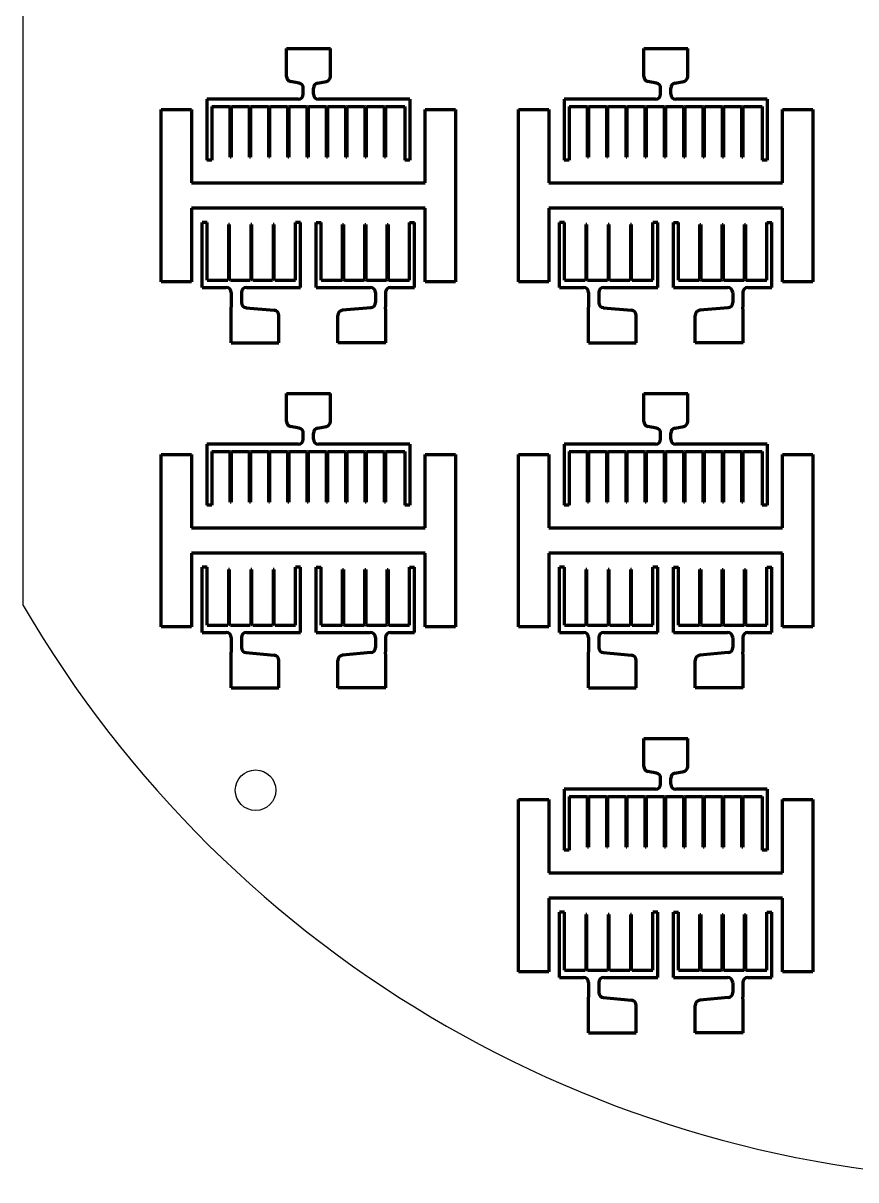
# Model space of a CAD drawing. Header units: millimetres. Extents: x 2372 to 2569, y 1689 to 1917.
# Drawn here: x 2372.4 to 2454.5, y 1689.3 to 1803.3 of the extents above; entities that cross this region are included whole.
import ezdxf

# ---------------------------------------------------------------- set-up
doc = ezdxf.new("R2010")
doc.units = ezdxf.units.MM
doc.layers.add('mask_hole', color=80, linetype='Continuous')
doc.layers.add('mask_outline', color=10, linetype='Continuous')
doc.layers.add('mask_stencil', color=30, linetype='Continuous', lineweight=70)

msp = doc.modelspace()

# ---------------------------------------------------------------- linework, layer by layer
at = {"layer": 'mask_hole'}
msp.add_circle((2395.34, 1727.68), 2, dxfattribs=at)
at = {"layer": 'mask_outline'}
msp.add_line((2372.44, 1745.88), (2372.44, 1860.68), dxfattribs=at)
msp.add_arc((2470.94, 1803.28), 114, 210.2314, 329.7768, dxfattribs=at)
at = {"layer": 'mask_stencil'}
for p, q in [((2398.37, 1798.03), (2398.37, 1800.78)), ((2398.37, 1800.78), (2402.71, 1800.78)), ((2402.71, 1798.03), (2402.71, 1800.78)), ((2433.57, 1798.03), (2433.57, 1800.78)), ((2433.57, 1800.78), (2437.91, 1800.78)), ((2437.91, 1798.03), (2437.91, 1800.78)), ((2399.64, 1797.36), (2398.77, 1797.54)), ((2400.04, 1796.28), (2400.04, 1796.87)), ((2401.04, 1796.28), (2401.04, 1796.87)), ((2401.44, 1797.36), (2402.31, 1797.54)), ((2434.84, 1797.36), (2433.97, 1797.54)), ((2435.24, 1796.28), (2435.24, 1796.87)), ((2436.24, 1796.28), (2436.24, 1796.87)), ((2436.64, 1797.36), (2437.51, 1797.54)), ((2399.54, 1795.78), (2390.54, 1795.78)), ((2390.54, 1795.78), (2390.54, 1789.78)), ((2410.54, 1795.78), (2401.54, 1795.78)), ((2410.54, 1795.78), (2410.54, 1789.78)), ((2434.74, 1795.78), (2425.74, 1795.78)), ((2425.74, 1795.78), (2425.74, 1789.78)), ((2445.74, 1795.78), (2436.74, 1795.78)), ((2445.74, 1795.78), (2445.74, 1789.78)), ((2386.04, 1777.78), (2386.04, 1794.78)), ((2386.04, 1794.78), (2389.04, 1794.78)), ((2389.04, 1794.78), (2389.04, 1787.53)), ((2391.03, 1795.08), (2391.03, 1789.78)), ((2391.03, 1795.08), (2392.75, 1795.08)), ((2392.83, 1795), (2392.75, 1795.08)), ((2392.83, 1790.08), (2392.83, 1795)), ((2393, 1795.08), (2392.92, 1795)), ((2392.92, 1795), (2392.92, 1790.08)), ((2393, 1795.08), (2394.65, 1795.08)), ((2394.73, 1795), (2394.65, 1795.08)), ((2394.73, 1790.08), (2394.73, 1795)), ((2394.9, 1795.08), (2394.82, 1795)), ((2394.82, 1795), (2394.82, 1790.08)), ((2394.9, 1795.08), (2396.55, 1795.08)), ((2396.63, 1795), (2396.55, 1795.08)), ((2396.63, 1790.08), (2396.63, 1795)), ((2396.8, 1795.08), (2396.72, 1795)), ((2396.72, 1795), (2396.72, 1790.08)), ((2396.8, 1795.08), (2398.45, 1795.08)), ((2398.53, 1795), (2398.45, 1795.08)), ((2398.53, 1790.08), (2398.53, 1795)), ((2398.7, 1795.08), (2398.62, 1795)), ((2398.62, 1795), (2398.62, 1790.08)), ((2398.7, 1795.08), (2400.35, 1795.08)), ((2400.43, 1795), (2400.35, 1795.08)), ((2400.43, 1790.08), (2400.43, 1795)), ((2400.6, 1795.08), (2400.52, 1795)), ((2400.52, 1795), (2400.52, 1790.08)), ((2400.6, 1795.08), (2402.25, 1795.08)), ((2402.33, 1795), (2402.25, 1795.08)), ((2402.33, 1790.08), (2402.33, 1795)), ((2402.5, 1795.08), (2402.42, 1795)), ((2402.42, 1795), (2402.42, 1790.08)), ((2402.5, 1795.08), (2404.15, 1795.08)), ((2404.23, 1795), (2404.15, 1795.08)), ((2404.23, 1790.08), (2404.23, 1795)), ((2404.4, 1795.08), (2404.32, 1795)), ((2404.32, 1795), (2404.32, 1790.08)), ((2404.4, 1795.08), (2406.05, 1795.08)), ((2406.13, 1795), (2406.05, 1795.08)), ((2406.13, 1790.08), (2406.13, 1795)), ((2406.3, 1795.08), (2406.22, 1795)), ((2406.22, 1795), (2406.22, 1790.08)), ((2406.3, 1795.08), (2407.95, 1795.08)), ((2408.03, 1795), (2407.95, 1795.08)), ((2408.03, 1790.08), (2408.03, 1795)), ((2408.2, 1795.08), (2408.12, 1795)), ((2408.12, 1795), (2408.12, 1790.08)), ((2408.2, 1795.08), (2410.03, 1795.08)), ((2410.03, 1795.08), (2410.03, 1789.78)), ((2412.04, 1787.53), (2412.04, 1794.78)), ((2412.04, 1794.78), (2415.04, 1794.78)), ((2415.04, 1794.78), (2415.04, 1777.78)), ((2421.24, 1777.78), (2421.24, 1794.78)), ((2421.24, 1794.78), (2424.24, 1794.78)), ((2424.24, 1794.78), (2424.24, 1787.53)), ((2426.23, 1795.08), (2426.23, 1789.78)), ((2426.23, 1795.08), (2427.95, 1795.08)), ((2428.03, 1795), (2427.95, 1795.08)), ((2428.03, 1790.08), (2428.03, 1795)), ((2428.2, 1795.08), (2428.12, 1795)), ((2428.12, 1795), (2428.12, 1790.08)), ((2428.2, 1795.08), (2429.85, 1795.08)), ((2429.93, 1795), (2429.85, 1795.08)), ((2429.93, 1790.08), (2429.93, 1795)), ((2430.1, 1795.08), (2430.02, 1795)), ((2430.02, 1795), (2430.02, 1790.08)), ((2430.1, 1795.08), (2431.75, 1795.08)), ((2431.83, 1795), (2431.75, 1795.08)), ((2431.83, 1790.08), (2431.83, 1795)), ((2432, 1795.08), (2431.92, 1795)), ((2431.92, 1795), (2431.92, 1790.08)), ((2432, 1795.08), (2433.65, 1795.08)), ((2433.73, 1795), (2433.65, 1795.08)), ((2433.73, 1790.08), (2433.73, 1795)), ((2433.9, 1795.08), (2433.82, 1795)), ((2433.82, 1795), (2433.82, 1790.08)), ((2433.9, 1795.08), (2435.55, 1795.08)), ((2435.63, 1795), (2435.55, 1795.08)), ((2435.63, 1790.08), (2435.63, 1795)), ((2435.8, 1795.08), (2435.72, 1795)), ((2435.72, 1795), (2435.72, 1790.08)), ((2435.8, 1795.08), (2437.45, 1795.08)), ((2437.53, 1795), (2437.45, 1795.08)), ((2437.53, 1790.08), (2437.53, 1795)), ((2437.7, 1795.08), (2437.62, 1795)), ((2437.62, 1795), (2437.62, 1790.08)), ((2437.7, 1795.08), (2439.35, 1795.08)), ((2439.43, 1795), (2439.35, 1795.08)), ((2439.43, 1790.08), (2439.43, 1795)), ((2439.6, 1795.08), (2439.52, 1795)), ((2439.52, 1795), (2439.52, 1790.08)), ((2439.6, 1795.08), (2441.25, 1795.08)), ((2441.33, 1795), (2441.25, 1795.08)), ((2441.33, 1790.08), (2441.33, 1795)), ((2441.5, 1795.08), (2441.42, 1795)), ((2441.42, 1795), (2441.42, 1790.08)), ((2441.5, 1795.08), (2443.15, 1795.08)), ((2443.23, 1795), (2443.15, 1795.08)), ((2443.23, 1790.08), (2443.23, 1795)), ((2443.4, 1795.08), (2443.32, 1795)), ((2443.32, 1795), (2443.32, 1790.08)), ((2443.4, 1795.08), (2445.23, 1795.08)), ((2445.23, 1795.08), (2445.23, 1789.78)), ((2447.24, 1787.53), (2447.24, 1794.78)), ((2447.24, 1794.78), (2450.24, 1794.78)), ((2450.24, 1794.78), (2450.24, 1777.78)), ((2392.92, 1790.08), (2392.83, 1790.08)), ((2394.82, 1790.08), (2394.73, 1790.08)), ((2396.72, 1790.08), (2396.63, 1790.08)), ((2398.62, 1790.08), (2398.53, 1790.08)), ((2400.52, 1790.08), (2400.43, 1790.08)), ((2402.42, 1790.08), (2402.33, 1790.08)), ((2404.32, 1790.08), (2404.23, 1790.08)), ((2406.22, 1790.08), (2406.13, 1790.08)), ((2408.12, 1790.08), (2408.03, 1790.08)), ((2428.12, 1790.08), (2428.03, 1790.08)), ((2430.02, 1790.08), (2429.93, 1790.08)), ((2431.92, 1790.08), (2431.83, 1790.08)), ((2433.82, 1790.08), (2433.73, 1790.08)), ((2435.72, 1790.08), (2435.63, 1790.08)), ((2437.62, 1790.08), (2437.53, 1790.08)), ((2439.52, 1790.08), (2439.43, 1790.08)), ((2441.42, 1790.08), (2441.33, 1790.08)), ((2443.32, 1790.08), (2443.23, 1790.08)), ((2391.03, 1789.78), (2390.54, 1789.78)), ((2410.54, 1789.78), (2410.03, 1789.78)), ((2426.23, 1789.78), (2425.74, 1789.78)), ((2445.74, 1789.78), (2445.23, 1789.78)), ((2389.04, 1787.53), (2412.04, 1787.53)), ((2424.24, 1787.53), (2447.24, 1787.53)), ((2412.04, 1785.03), (2389.04, 1785.03)), ((2389.04, 1785.03), (2389.04, 1777.78)), ((2412.04, 1777.78), (2412.04, 1785.03)), ((2447.24, 1785.03), (2424.24, 1785.03)), ((2424.24, 1785.03), (2424.24, 1777.78)), ((2447.24, 1777.78), (2447.24, 1785.03)), ((2390.08, 1777.24), (2390.08, 1783.65)), ((2390.57, 1783.65), (2390.08, 1783.65)), ((2390.57, 1777.95), (2390.57, 1783.65)), ((2392.77, 1783.45), (2392.67, 1783.45)), ((2392.67, 1783.45), (2392.67, 1778.03)), ((2392.77, 1778.03), (2392.77, 1783.45)), ((2394.97, 1783.45), (2394.87, 1783.45)), ((2394.87, 1783.45), (2394.87, 1778.03)), ((2394.97, 1778.03), (2394.97, 1783.45)), ((2397.17, 1783.45), (2397.07, 1783.45)), ((2397.07, 1783.45), (2397.07, 1778.03)), ((2397.17, 1778.03), (2397.17, 1783.45)), ((2399.27, 1777.95), (2399.27, 1783.65)), ((2399.77, 1783.65), (2399.27, 1783.65)), ((2399.77, 1777.24), (2399.77, 1783.65)), ((2401.31, 1777.24), (2401.31, 1783.65)), ((2401.31, 1783.65), (2401.81, 1783.65)), ((2401.81, 1777.95), (2401.81, 1783.65)), ((2403.91, 1778.03), (2403.91, 1783.45)), ((2403.91, 1783.45), (2404, 1783.45)), ((2404, 1783.45), (2404, 1778.03)), ((2406.11, 1778.03), (2406.11, 1783.45)), ((2406.11, 1783.45), (2406.2, 1783.45)), ((2406.2, 1783.45), (2406.2, 1778.03)), ((2408.31, 1778.03), (2408.31, 1783.45)), ((2408.31, 1783.45), (2408.4, 1783.45)), ((2408.4, 1783.45), (2408.4, 1778.03)), ((2410.51, 1777.95), (2410.51, 1783.65)), ((2410.51, 1783.65), (2411, 1783.65)), ((2411, 1777.24), (2411, 1783.65)), ((2425.28, 1777.24), (2425.28, 1783.65)), ((2425.77, 1783.65), (2425.28, 1783.65)), ((2425.77, 1777.95), (2425.77, 1783.65)), ((2427.97, 1783.45), (2427.87, 1783.45)), ((2427.87, 1783.45), (2427.87, 1778.03)), ((2427.97, 1778.03), (2427.97, 1783.45)), ((2430.17, 1783.45), (2430.07, 1783.45)), ((2430.07, 1783.45), (2430.07, 1778.03)), ((2430.17, 1778.03), (2430.17, 1783.45)), ((2432.37, 1783.45), (2432.27, 1783.45)), ((2432.27, 1783.45), (2432.27, 1778.03)), ((2432.37, 1778.03), (2432.37, 1783.45)), ((2434.47, 1777.95), (2434.47, 1783.65)), ((2434.97, 1783.65), (2434.47, 1783.65)), ((2434.97, 1777.24), (2434.97, 1783.65)), ((2436.51, 1777.24), (2436.51, 1783.65)), ((2436.51, 1783.65), (2437.01, 1783.65)), ((2437.01, 1777.95), (2437.01, 1783.65)), ((2439.11, 1778.03), (2439.11, 1783.45)), ((2439.11, 1783.45), (2439.2, 1783.45)), ((2439.2, 1783.45), (2439.2, 1778.03)), ((2441.31, 1778.03), (2441.31, 1783.45)), ((2441.31, 1783.45), (2441.4, 1783.45)), ((2441.4, 1783.45), (2441.4, 1778.03)), ((2443.51, 1778.03), (2443.51, 1783.45)), ((2443.51, 1783.45), (2443.6, 1783.45)), ((2443.6, 1783.45), (2443.6, 1778.03)), ((2445.71, 1777.95), (2445.71, 1783.65)), ((2445.71, 1783.65), (2446.2, 1783.65)), ((2446.2, 1777.24), (2446.2, 1783.65)), ((2389.04, 1777.78), (2386.04, 1777.78)), ((2390.57, 1777.95), (2392.6, 1777.95)), ((2392.67, 1778.03), (2392.6, 1777.95)), ((2392.85, 1777.95), (2392.77, 1778.03)), ((2392.85, 1777.95), (2394.8, 1777.95)), ((2394.87, 1778.03), (2394.8, 1777.95)), ((2395.05, 1777.95), (2394.97, 1778.03)), ((2395.05, 1777.95), (2397, 1777.95)), ((2397.07, 1778.03), (2397, 1777.95)), ((2397.25, 1777.95), (2397.17, 1778.03)), ((2397.25, 1777.95), (2399.27, 1777.95)), ((2401.81, 1777.95), (2403.83, 1777.95)), ((2403.83, 1777.95), (2403.91, 1778.03)), ((2404, 1778.03), (2404.08, 1777.95)), ((2404.08, 1777.95), (2406.03, 1777.95)), ((2406.03, 1777.95), (2406.11, 1778.03)), ((2406.2, 1778.03), (2406.28, 1777.95)), ((2406.28, 1777.95), (2408.23, 1777.95)), ((2408.23, 1777.95), (2408.31, 1778.03)), ((2408.4, 1778.03), (2408.48, 1777.95)), ((2408.48, 1777.95), (2410.51, 1777.95)), ((2415.04, 1777.78), (2412.04, 1777.78)), ((2424.24, 1777.78), (2421.24, 1777.78)), ((2425.77, 1777.95), (2427.8, 1777.95)), ((2427.87, 1778.03), (2427.8, 1777.95)), ((2428.05, 1777.95), (2427.97, 1778.03)), ((2428.05, 1777.95), (2430, 1777.95)), ((2430.07, 1778.03), (2430, 1777.95)), ((2430.25, 1777.95), (2430.17, 1778.03)), ((2430.25, 1777.95), (2432.2, 1777.95)), ((2432.27, 1778.03), (2432.2, 1777.95)), ((2432.45, 1777.95), (2432.37, 1778.03)), ((2432.45, 1777.95), (2434.47, 1777.95)), ((2437.01, 1777.95), (2439.03, 1777.95)), ((2439.03, 1777.95), (2439.11, 1778.03)), ((2439.2, 1778.03), (2439.28, 1777.95)), ((2439.28, 1777.95), (2441.23, 1777.95)), ((2441.23, 1777.95), (2441.31, 1778.03)), ((2441.4, 1778.03), (2441.48, 1777.95)), ((2441.48, 1777.95), (2443.43, 1777.95)), ((2443.43, 1777.95), (2443.51, 1778.03)), ((2443.6, 1778.03), (2443.68, 1777.95)), ((2443.68, 1777.95), (2445.71, 1777.95)), ((2450.24, 1777.78), (2447.24, 1777.78)), ((2390.08, 1777.24), (2392.44, 1777.24)), ((2392.94, 1776.74), (2392.94, 1775.28)), ((2393.94, 1776.74), (2393.94, 1775.74)), ((2394.44, 1777.24), (2399.77, 1777.24)), ((2401.31, 1777.24), (2406.64, 1777.24)), ((2407.14, 1776.74), (2407.14, 1775.74)), ((2408.14, 1776.74), (2408.14, 1775.28)), ((2408.64, 1777.24), (2411, 1777.24)), ((2425.28, 1777.24), (2427.64, 1777.24)), ((2428.14, 1776.74), (2428.14, 1775.28)), ((2429.14, 1776.74), (2429.14, 1775.74)), ((2429.64, 1777.24), (2434.97, 1777.24)), ((2436.51, 1777.24), (2441.84, 1777.24)), ((2442.34, 1776.74), (2442.34, 1775.74)), ((2443.34, 1776.74), (2443.34, 1775.28)), ((2443.84, 1777.24), (2446.2, 1777.24)), ((2392.92, 1774.94), (2392.94, 1775.28)), ((2394.39, 1775.24), (2397.18, 1774.98)), ((2406.69, 1775.24), (2403.9, 1774.98)), ((2408.16, 1774.94), (2408.14, 1775.28)), ((2428.12, 1774.94), (2428.14, 1775.28)), ((2429.59, 1775.24), (2432.38, 1774.98)), ((2441.89, 1775.24), (2439.1, 1774.98)), ((2443.36, 1774.94), (2443.34, 1775.28)), ((2392.92, 1771.78), (2392.92, 1774.94)), ((2397.63, 1771.78), (2397.63, 1774.48)), ((2403.45, 1771.78), (2403.45, 1774.48)), ((2408.16, 1771.78), (2408.16, 1774.94)), ((2428.12, 1771.78), (2428.12, 1774.94)), ((2432.83, 1771.78), (2432.83, 1774.48)), ((2438.65, 1771.78), (2438.65, 1774.48)), ((2443.36, 1771.78), (2443.36, 1774.94)), ((2392.92, 1771.78), (2397.63, 1771.78)), ((2408.16, 1771.78), (2403.45, 1771.78)), ((2428.12, 1771.78), (2432.83, 1771.78)), ((2443.36, 1771.78), (2438.65, 1771.78)), ((2398.37, 1764.03), (2398.37, 1766.78)), ((2398.37, 1766.78), (2402.71, 1766.78)), ((2402.71, 1764.03), (2402.71, 1766.78)), ((2433.57, 1764.03), (2433.57, 1766.78)), ((2433.57, 1766.78), (2437.91, 1766.78)), ((2437.91, 1764.03), (2437.91, 1766.78)), ((2399.64, 1763.36), (2398.77, 1763.54)), ((2400.04, 1762.28), (2400.04, 1762.87)), ((2401.04, 1762.28), (2401.04, 1762.87)), ((2401.44, 1763.36), (2402.31, 1763.54)), ((2434.84, 1763.36), (2433.97, 1763.54)), ((2435.24, 1762.28), (2435.24, 1762.87)), ((2436.24, 1762.28), (2436.24, 1762.87)), ((2436.64, 1763.36), (2437.51, 1763.54)), ((2399.54, 1761.78), (2390.54, 1761.78)), ((2390.54, 1761.78), (2390.54, 1755.78)), ((2410.54, 1761.78), (2401.54, 1761.78)), ((2410.54, 1761.78), (2410.54, 1755.78)), ((2434.74, 1761.78), (2425.74, 1761.78)), ((2425.74, 1761.78), (2425.74, 1755.78)), ((2445.74, 1761.78), (2436.74, 1761.78)), ((2445.74, 1761.78), (2445.74, 1755.78)), ((2386.04, 1743.78), (2386.04, 1760.78)), ((2386.04, 1760.78), (2389.04, 1760.78)), ((2389.04, 1760.78), (2389.04, 1753.53)), ((2391.03, 1761.08), (2391.03, 1755.78)), ((2391.03, 1761.08), (2392.75, 1761.08)), ((2392.83, 1761), (2392.75, 1761.08)), ((2392.83, 1756.08), (2392.83, 1761)), ((2393, 1761.08), (2392.92, 1761)), ((2392.92, 1761), (2392.92, 1756.08)), ((2393, 1761.08), (2394.65, 1761.08)), ((2394.73, 1761), (2394.65, 1761.08)), ((2394.73, 1756.08), (2394.73, 1761)), ((2394.9, 1761.08), (2394.82, 1761)), ((2394.82, 1761), (2394.82, 1756.08)), ((2394.9, 1761.08), (2396.55, 1761.08)), ((2396.63, 1761), (2396.55, 1761.08)), ((2396.63, 1756.08), (2396.63, 1761)), ((2396.8, 1761.08), (2396.72, 1761)), ((2396.72, 1761), (2396.72, 1756.08)), ((2396.8, 1761.08), (2398.45, 1761.08)), ((2398.53, 1761), (2398.45, 1761.08)), ((2398.53, 1756.08), (2398.53, 1761)), ((2398.7, 1761.08), (2398.62, 1761)), ((2398.62, 1761), (2398.62, 1756.08)), ((2398.7, 1761.08), (2400.35, 1761.08)), ((2400.43, 1761), (2400.35, 1761.08)), ((2400.43, 1756.08), (2400.43, 1761)), ((2400.6, 1761.08), (2400.52, 1761)), ((2400.52, 1761), (2400.52, 1756.08)), ((2400.6, 1761.08), (2402.25, 1761.08)), ((2402.33, 1761), (2402.25, 1761.08)), ((2402.33, 1756.08), (2402.33, 1761)), ((2402.5, 1761.08), (2402.42, 1761)), ((2402.42, 1761), (2402.42, 1756.08)), ((2402.5, 1761.08), (2404.15, 1761.08)), ((2404.23, 1761), (2404.15, 1761.08)), ((2404.23, 1756.08), (2404.23, 1761)), ((2404.4, 1761.08), (2404.32, 1761)), ((2404.32, 1761), (2404.32, 1756.08)), ((2404.4, 1761.08), (2406.05, 1761.08)), ((2406.13, 1761), (2406.05, 1761.08)), ((2406.13, 1756.08), (2406.13, 1761)), ((2406.3, 1761.08), (2406.22, 1761)), ((2406.22, 1761), (2406.22, 1756.08)), ((2406.3, 1761.08), (2407.95, 1761.08)), ((2408.03, 1761), (2407.95, 1761.08)), ((2408.03, 1756.08), (2408.03, 1761)), ((2408.2, 1761.08), (2408.12, 1761)), ((2408.12, 1761), (2408.12, 1756.08)), ((2408.2, 1761.08), (2410.03, 1761.08)), ((2410.03, 1761.08), (2410.03, 1755.78)), ((2412.04, 1753.53), (2412.04, 1760.78)), ((2412.04, 1760.78), (2415.04, 1760.78)), ((2415.04, 1760.78), (2415.04, 1743.78)), ((2421.24, 1743.78), (2421.24, 1760.78)), ((2421.24, 1760.78), (2424.24, 1760.78)), ((2424.24, 1760.78), (2424.24, 1753.53)), ((2426.23, 1761.08), (2426.23, 1755.78)), ((2426.23, 1761.08), (2427.95, 1761.08)), ((2428.03, 1761), (2427.95, 1761.08)), ((2428.03, 1756.08), (2428.03, 1761)), ((2428.2, 1761.08), (2428.12, 1761)), ((2428.12, 1761), (2428.12, 1756.08)), ((2428.2, 1761.08), (2429.85, 1761.08)), ((2429.93, 1761), (2429.85, 1761.08)), ((2429.93, 1756.08), (2429.93, 1761)), ((2430.1, 1761.08), (2430.02, 1761)), ((2430.02, 1761), (2430.02, 1756.08)), ((2430.1, 1761.08), (2431.75, 1761.08)), ((2431.83, 1761), (2431.75, 1761.08)), ((2431.83, 1756.08), (2431.83, 1761)), ((2432, 1761.08), (2431.92, 1761)), ((2431.92, 1761), (2431.92, 1756.08)), ((2432, 1761.08), (2433.65, 1761.08)), ((2433.73, 1761), (2433.65, 1761.08)), ((2433.73, 1756.08), (2433.73, 1761)), ((2433.9, 1761.08), (2433.82, 1761)), ((2433.82, 1761), (2433.82, 1756.08)), ((2433.9, 1761.08), (2435.55, 1761.08)), ((2435.63, 1761), (2435.55, 1761.08)), ((2435.63, 1756.08), (2435.63, 1761)), ((2435.8, 1761.08), (2435.72, 1761)), ((2435.72, 1761), (2435.72, 1756.08)), ((2435.8, 1761.08), (2437.45, 1761.08)), ((2437.53, 1761), (2437.45, 1761.08)), ((2437.53, 1756.08), (2437.53, 1761)), ((2437.7, 1761.08), (2437.62, 1761)), ((2437.62, 1761), (2437.62, 1756.08)), ((2437.7, 1761.08), (2439.35, 1761.08)), ((2439.43, 1761), (2439.35, 1761.08)), ((2439.43, 1756.08), (2439.43, 1761)), ((2439.6, 1761.08), (2439.52, 1761)), ((2439.52, 1761), (2439.52, 1756.08)), ((2439.6, 1761.08), (2441.25, 1761.08)), ((2441.33, 1761), (2441.25, 1761.08)), ((2441.33, 1756.08), (2441.33, 1761)), ((2441.5, 1761.08), (2441.42, 1761)), ((2441.42, 1761), (2441.42, 1756.08)), ((2441.5, 1761.08), (2443.15, 1761.08)), ((2443.23, 1761), (2443.15, 1761.08)), ((2443.23, 1756.08), (2443.23, 1761)), ((2443.4, 1761.08), (2443.32, 1761)), ((2443.32, 1761), (2443.32, 1756.08)), ((2443.4, 1761.08), (2445.23, 1761.08)), ((2445.23, 1761.08), (2445.23, 1755.78)), ((2447.24, 1753.53), (2447.24, 1760.78)), ((2447.24, 1760.78), (2450.24, 1760.78)), ((2450.24, 1760.78), (2450.24, 1743.78)), ((2391.03, 1755.78), (2390.54, 1755.78)), ((2392.92, 1756.08), (2392.83, 1756.08)), ((2394.82, 1756.08), (2394.73, 1756.08)), ((2396.72, 1756.08), (2396.63, 1756.08)), ((2398.62, 1756.08), (2398.53, 1756.08)), ((2400.52, 1756.08), (2400.43, 1756.08)), ((2402.42, 1756.08), (2402.33, 1756.08)), ((2404.32, 1756.08), (2404.23, 1756.08)), ((2406.22, 1756.08), (2406.13, 1756.08)), ((2408.12, 1756.08), (2408.03, 1756.08)), ((2410.54, 1755.78), (2410.03, 1755.78)), ((2426.23, 1755.78), (2425.74, 1755.78)), ((2428.12, 1756.08), (2428.03, 1756.08)), ((2430.02, 1756.08), (2429.93, 1756.08)), ((2431.92, 1756.08), (2431.83, 1756.08)), ((2433.82, 1756.08), (2433.73, 1756.08)), ((2435.72, 1756.08), (2435.63, 1756.08)), ((2437.62, 1756.08), (2437.53, 1756.08)), ((2439.52, 1756.08), (2439.43, 1756.08)), ((2441.42, 1756.08), (2441.33, 1756.08)), ((2443.32, 1756.08), (2443.23, 1756.08)), ((2445.74, 1755.78), (2445.23, 1755.78)), ((2389.04, 1753.53), (2412.04, 1753.53)), ((2424.24, 1753.53), (2447.24, 1753.53)), ((2412.04, 1751.03), (2389.04, 1751.03)), ((2389.04, 1751.03), (2389.04, 1743.78)), ((2412.04, 1743.78), (2412.04, 1751.03)), ((2447.24, 1751.03), (2424.24, 1751.03)), ((2424.24, 1751.03), (2424.24, 1743.78)), ((2447.24, 1743.78), (2447.24, 1751.03)), ((2390.08, 1743.24), (2390.08, 1749.65)), ((2390.57, 1749.65), (2390.08, 1749.65)), ((2390.57, 1743.95), (2390.57, 1749.65)), ((2392.77, 1749.45), (2392.67, 1749.45)), ((2392.67, 1749.45), (2392.67, 1744.03)), ((2392.77, 1744.03), (2392.77, 1749.45)), ((2394.97, 1749.45), (2394.87, 1749.45)), ((2394.87, 1749.45), (2394.87, 1744.03)), ((2394.97, 1744.03), (2394.97, 1749.45)), ((2397.17, 1749.45), (2397.07, 1749.45)), ((2397.07, 1749.45), (2397.07, 1744.03)), ((2397.17, 1744.03), (2397.17, 1749.45)), ((2399.27, 1743.95), (2399.27, 1749.65)), ((2399.77, 1749.65), (2399.27, 1749.65)), ((2399.77, 1743.24), (2399.77, 1749.65)), ((2401.31, 1743.24), (2401.31, 1749.65)), ((2401.31, 1749.65), (2401.81, 1749.65)), ((2401.81, 1743.95), (2401.81, 1749.65)), ((2403.91, 1744.03), (2403.91, 1749.45)), ((2403.91, 1749.45), (2404, 1749.45)), ((2404, 1749.45), (2404, 1744.03)), ((2406.11, 1744.03), (2406.11, 1749.45)), ((2406.11, 1749.45), (2406.2, 1749.45)), ((2406.2, 1749.45), (2406.2, 1744.03)), ((2408.31, 1744.03), (2408.31, 1749.45)), ((2408.31, 1749.45), (2408.4, 1749.45)), ((2408.4, 1749.45), (2408.4, 1744.03)), ((2410.51, 1743.95), (2410.51, 1749.65)), ((2410.51, 1749.65), (2411, 1749.65)), ((2411, 1743.24), (2411, 1749.65)), ((2425.28, 1743.24), (2425.28, 1749.65)), ((2425.77, 1749.65), (2425.28, 1749.65)), ((2425.77, 1743.95), (2425.77, 1749.65)), ((2427.97, 1749.45), (2427.87, 1749.45)), ((2427.87, 1749.45), (2427.87, 1744.03)), ((2427.97, 1744.03), (2427.97, 1749.45)), ((2430.17, 1749.45), (2430.07, 1749.45)), ((2430.07, 1749.45), (2430.07, 1744.03)), ((2430.17, 1744.03), (2430.17, 1749.45)), ((2432.37, 1749.45), (2432.27, 1749.45)), ((2432.27, 1749.45), (2432.27, 1744.03)), ((2432.37, 1744.03), (2432.37, 1749.45)), ((2434.47, 1743.95), (2434.47, 1749.65)), ((2434.97, 1749.65), (2434.47, 1749.65)), ((2434.97, 1743.24), (2434.97, 1749.65)), ((2436.51, 1743.24), (2436.51, 1749.65)), ((2436.51, 1749.65), (2437.01, 1749.65)), ((2437.01, 1743.95), (2437.01, 1749.65)), ((2439.11, 1744.03), (2439.11, 1749.45)), ((2439.11, 1749.45), (2439.2, 1749.45)), ((2439.2, 1749.45), (2439.2, 1744.03)), ((2441.31, 1744.03), (2441.31, 1749.45)), ((2441.31, 1749.45), (2441.4, 1749.45)), ((2441.4, 1749.45), (2441.4, 1744.03)), ((2443.51, 1744.03), (2443.51, 1749.45)), ((2443.51, 1749.45), (2443.6, 1749.45)), ((2443.6, 1749.45), (2443.6, 1744.03)), ((2445.71, 1743.95), (2445.71, 1749.65)), ((2445.71, 1749.65), (2446.2, 1749.65)), ((2446.2, 1743.24), (2446.2, 1749.65)), ((2389.04, 1743.78), (2386.04, 1743.78)), ((2390.08, 1743.24), (2392.44, 1743.24)), ((2390.57, 1743.95), (2392.6, 1743.95)), ((2392.67, 1744.03), (2392.6, 1743.95)), ((2392.85, 1743.95), (2392.77, 1744.03)), ((2392.85, 1743.95), (2394.8, 1743.95)), ((2394.44, 1743.24), (2399.77, 1743.24)), ((2394.87, 1744.03), (2394.8, 1743.95)), ((2395.05, 1743.95), (2394.97, 1744.03)), ((2395.05, 1743.95), (2397, 1743.95)), ((2397.07, 1744.03), (2397, 1743.95)), ((2397.25, 1743.95), (2397.17, 1744.03)), ((2397.25, 1743.95), (2399.27, 1743.95)), ((2401.31, 1743.24), (2406.64, 1743.24)), ((2401.81, 1743.95), (2403.83, 1743.95)), ((2403.83, 1743.95), (2403.91, 1744.03)), ((2404, 1744.03), (2404.08, 1743.95)), ((2404.08, 1743.95), (2406.03, 1743.95)), ((2406.03, 1743.95), (2406.11, 1744.03)), ((2406.2, 1744.03), (2406.28, 1743.95)), ((2406.28, 1743.95), (2408.23, 1743.95)), ((2408.23, 1743.95), (2408.31, 1744.03)), ((2408.4, 1744.03), (2408.48, 1743.95)), ((2408.48, 1743.95), (2410.51, 1743.95)), ((2408.64, 1743.24), (2411, 1743.24)), ((2415.04, 1743.78), (2412.04, 1743.78)), ((2424.24, 1743.78), (2421.24, 1743.78)), ((2425.28, 1743.24), (2427.64, 1743.24)), ((2425.77, 1743.95), (2427.8, 1743.95)), ((2427.87, 1744.03), (2427.8, 1743.95)), ((2428.05, 1743.95), (2427.97, 1744.03)), ((2428.05, 1743.95), (2430, 1743.95)), ((2429.64, 1743.24), (2434.97, 1743.24)), ((2430.07, 1744.03), (2430, 1743.95)), ((2430.25, 1743.95), (2430.17, 1744.03)), ((2430.25, 1743.95), (2432.2, 1743.95)), ((2432.27, 1744.03), (2432.2, 1743.95)), ((2432.45, 1743.95), (2432.37, 1744.03)), ((2432.45, 1743.95), (2434.47, 1743.95)), ((2436.51, 1743.24), (2441.84, 1743.24)), ((2437.01, 1743.95), (2439.03, 1743.95)), ((2439.03, 1743.95), (2439.11, 1744.03)), ((2439.2, 1744.03), (2439.28, 1743.95)), ((2439.28, 1743.95), (2441.23, 1743.95)), ((2441.23, 1743.95), (2441.31, 1744.03)), ((2441.4, 1744.03), (2441.48, 1743.95)), ((2441.48, 1743.95), (2443.43, 1743.95)), ((2443.43, 1743.95), (2443.51, 1744.03)), ((2443.6, 1744.03), (2443.68, 1743.95)), ((2443.68, 1743.95), (2445.71, 1743.95)), ((2443.84, 1743.24), (2446.2, 1743.24)), ((2450.24, 1743.78), (2447.24, 1743.78)), ((2392.94, 1742.74), (2392.94, 1741.28)), ((2393.94, 1742.74), (2393.94, 1741.74)), ((2407.14, 1742.74), (2407.14, 1741.74)), ((2408.14, 1742.74), (2408.14, 1741.28)), ((2428.14, 1742.74), (2428.14, 1741.28)), ((2429.14, 1742.74), (2429.14, 1741.74)), ((2442.34, 1742.74), (2442.34, 1741.74)), ((2443.34, 1742.74), (2443.34, 1741.28)), ((2392.92, 1740.94), (2392.94, 1741.28)), ((2392.92, 1737.78), (2392.92, 1740.94)), ((2394.39, 1741.24), (2397.18, 1740.98)), ((2406.69, 1741.24), (2403.9, 1740.98)), ((2408.16, 1740.94), (2408.14, 1741.28)), ((2408.16, 1737.78), (2408.16, 1740.94)), ((2428.12, 1740.94), (2428.14, 1741.28)), ((2428.12, 1737.78), (2428.12, 1740.94)), ((2429.59, 1741.24), (2432.38, 1740.98)), ((2441.89, 1741.24), (2439.1, 1740.98)), ((2443.36, 1740.94), (2443.34, 1741.28)), ((2443.36, 1737.78), (2443.36, 1740.94)), ((2397.63, 1737.78), (2397.63, 1740.48)), ((2403.45, 1737.78), (2403.45, 1740.48)), ((2432.83, 1737.78), (2432.83, 1740.48)), ((2438.65, 1737.78), (2438.65, 1740.48)), ((2392.92, 1737.78), (2397.63, 1737.78)), ((2408.16, 1737.78), (2403.45, 1737.78)), ((2428.12, 1737.78), (2432.83, 1737.78)), ((2443.36, 1737.78), (2438.65, 1737.78)), ((2433.57, 1730.03), (2433.57, 1732.78)), ((2433.57, 1732.78), (2437.91, 1732.78)), ((2437.91, 1730.03), (2437.91, 1732.78)), ((2434.84, 1729.36), (2433.97, 1729.54)), ((2436.64, 1729.36), (2437.51, 1729.54)), ((2435.24, 1728.28), (2435.24, 1728.87)), ((2436.24, 1728.28), (2436.24, 1728.87)), ((2434.74, 1727.78), (2425.74, 1727.78)), ((2425.74, 1727.78), (2425.74, 1721.78)), ((2445.74, 1727.78), (2436.74, 1727.78)), ((2445.74, 1727.78), (2445.74, 1721.78)), ((2421.24, 1709.78), (2421.24, 1726.78)), ((2421.24, 1726.78), (2424.24, 1726.78)), ((2424.24, 1726.78), (2424.24, 1719.53)), ((2426.23, 1727.08), (2426.23, 1721.78)), ((2426.23, 1727.08), (2427.95, 1727.08)), ((2428.03, 1727), (2427.95, 1727.08)), ((2428.03, 1722.08), (2428.03, 1727)), ((2428.2, 1727.08), (2428.12, 1727)), ((2428.12, 1727), (2428.12, 1722.08)), ((2428.2, 1727.08), (2429.85, 1727.08)), ((2429.93, 1727), (2429.85, 1727.08)), ((2429.93, 1722.08), (2429.93, 1727)), ((2430.1, 1727.08), (2430.02, 1727)), ((2430.02, 1727), (2430.02, 1722.08)), ((2430.1, 1727.08), (2431.75, 1727.08)), ((2431.83, 1727), (2431.75, 1727.08)), ((2431.83, 1722.08), (2431.83, 1727)), ((2432, 1727.08), (2431.92, 1727)), ((2431.92, 1727), (2431.92, 1722.08)), ((2432, 1727.08), (2433.65, 1727.08)), ((2433.73, 1727), (2433.65, 1727.08)), ((2433.73, 1722.08), (2433.73, 1727)), ((2433.9, 1727.08), (2433.82, 1727)), ((2433.82, 1727), (2433.82, 1722.08)), ((2433.9, 1727.08), (2435.55, 1727.08)), ((2435.63, 1727), (2435.55, 1727.08)), ((2435.63, 1722.08), (2435.63, 1727)), ((2435.8, 1727.08), (2435.72, 1727)), ((2435.72, 1727), (2435.72, 1722.08)), ((2435.8, 1727.08), (2437.45, 1727.08)), ((2437.53, 1727), (2437.45, 1727.08)), ((2437.53, 1722.08), (2437.53, 1727)), ((2437.7, 1727.08), (2437.62, 1727)), ((2437.62, 1727), (2437.62, 1722.08)), ((2437.7, 1727.08), (2439.35, 1727.08)), ((2439.43, 1727), (2439.35, 1727.08)), ((2439.43, 1722.08), (2439.43, 1727)), ((2439.6, 1727.08), (2439.52, 1727)), ((2439.52, 1727), (2439.52, 1722.08)), ((2439.6, 1727.08), (2441.25, 1727.08)), ((2441.33, 1727), (2441.25, 1727.08)), ((2441.33, 1722.08), (2441.33, 1727)), ((2441.5, 1727.08), (2441.42, 1727)), ((2441.42, 1727), (2441.42, 1722.08)), ((2441.5, 1727.08), (2443.15, 1727.08)), ((2443.23, 1727), (2443.15, 1727.08)), ((2443.23, 1722.08), (2443.23, 1727)), ((2443.4, 1727.08), (2443.32, 1727)), ((2443.32, 1727), (2443.32, 1722.08)), ((2443.4, 1727.08), (2445.23, 1727.08)), ((2445.23, 1727.08), (2445.23, 1721.78)), ((2447.24, 1719.53), (2447.24, 1726.78)), ((2447.24, 1726.78), (2450.24, 1726.78)), ((2450.24, 1726.78), (2450.24, 1709.78)), ((2426.23, 1721.78), (2425.74, 1721.78)), ((2428.12, 1722.08), (2428.03, 1722.08)), ((2430.02, 1722.08), (2429.93, 1722.08)), ((2431.92, 1722.08), (2431.83, 1722.08)), ((2433.82, 1722.08), (2433.73, 1722.08)), ((2435.72, 1722.08), (2435.63, 1722.08)), ((2437.62, 1722.08), (2437.53, 1722.08)), ((2439.52, 1722.08), (2439.43, 1722.08)), ((2441.42, 1722.08), (2441.33, 1722.08)), ((2443.32, 1722.08), (2443.23, 1722.08)), ((2445.74, 1721.78), (2445.23, 1721.78)), ((2424.24, 1719.53), (2447.24, 1719.53)), ((2447.24, 1717.03), (2424.24, 1717.03)), ((2424.24, 1717.03), (2424.24, 1709.78)), ((2447.24, 1709.78), (2447.24, 1717.03)), ((2425.28, 1709.24), (2425.28, 1715.65)), ((2425.77, 1715.65), (2425.28, 1715.65)), ((2425.77, 1709.95), (2425.77, 1715.65)), ((2427.97, 1715.45), (2427.87, 1715.45)), ((2427.87, 1715.45), (2427.87, 1710.03)), ((2427.97, 1710.03), (2427.97, 1715.45)), ((2430.17, 1715.45), (2430.07, 1715.45)), ((2430.07, 1715.45), (2430.07, 1710.03)), ((2430.17, 1710.03), (2430.17, 1715.45)), ((2432.37, 1715.45), (2432.27, 1715.45)), ((2432.27, 1715.45), (2432.27, 1710.03)), ((2432.37, 1710.03), (2432.37, 1715.45)), ((2434.47, 1709.95), (2434.47, 1715.65)), ((2434.97, 1715.65), (2434.47, 1715.65)), ((2434.97, 1709.24), (2434.97, 1715.65)), ((2436.51, 1709.24), (2436.51, 1715.65)), ((2436.51, 1715.65), (2437.01, 1715.65)), ((2437.01, 1709.95), (2437.01, 1715.65)), ((2439.11, 1710.03), (2439.11, 1715.45)), ((2439.11, 1715.45), (2439.2, 1715.45)), ((2439.2, 1715.45), (2439.2, 1710.03)), ((2441.31, 1710.03), (2441.31, 1715.45)), ((2441.31, 1715.45), (2441.4, 1715.45)), ((2441.4, 1715.45), (2441.4, 1710.03)), ((2443.51, 1710.03), (2443.51, 1715.45)), ((2443.51, 1715.45), (2443.6, 1715.45)), ((2443.6, 1715.45), (2443.6, 1710.03)), ((2445.71, 1709.95), (2445.71, 1715.65)), ((2445.71, 1715.65), (2446.2, 1715.65)), ((2446.2, 1709.24), (2446.2, 1715.65)), ((2427.87, 1710.03), (2427.8, 1709.95)), ((2428.05, 1709.95), (2427.97, 1710.03)), ((2430.07, 1710.03), (2430, 1709.95)), ((2430.25, 1709.95), (2430.17, 1710.03)), ((2432.27, 1710.03), (2432.2, 1709.95)), ((2432.45, 1709.95), (2432.37, 1710.03)), ((2439.03, 1709.95), (2439.11, 1710.03)), ((2439.2, 1710.03), (2439.28, 1709.95)), ((2441.23, 1709.95), (2441.31, 1710.03)), ((2441.4, 1710.03), (2441.48, 1709.95)), ((2443.43, 1709.95), (2443.51, 1710.03)), ((2443.6, 1710.03), (2443.68, 1709.95)), ((2424.24, 1709.78), (2421.24, 1709.78)), ((2425.28, 1709.24), (2427.64, 1709.24)), ((2425.77, 1709.95), (2427.8, 1709.95)), ((2428.05, 1709.95), (2430, 1709.95)), ((2429.64, 1709.24), (2434.97, 1709.24)), ((2430.25, 1709.95), (2432.2, 1709.95)), ((2432.45, 1709.95), (2434.47, 1709.95)), ((2436.51, 1709.24), (2441.84, 1709.24)), ((2437.01, 1709.95), (2439.03, 1709.95)), ((2439.28, 1709.95), (2441.23, 1709.95)), ((2441.48, 1709.95), (2443.43, 1709.95)), ((2443.68, 1709.95), (2445.71, 1709.95)), ((2443.84, 1709.24), (2446.2, 1709.24)), ((2450.24, 1709.78), (2447.24, 1709.78)), ((2428.14, 1708.74), (2428.14, 1707.28)), ((2429.14, 1708.74), (2429.14, 1707.74)), ((2442.34, 1708.74), (2442.34, 1707.74)), ((2443.34, 1708.74), (2443.34, 1707.28)), ((2428.12, 1706.94), (2428.14, 1707.28)), ((2428.12, 1703.78), (2428.12, 1706.94)), ((2429.59, 1707.24), (2432.38, 1706.98)), ((2441.89, 1707.24), (2439.1, 1706.98)), ((2443.36, 1706.94), (2443.34, 1707.28)), ((2443.36, 1703.78), (2443.36, 1706.94)), ((2432.83, 1703.78), (2432.83, 1706.48)), ((2438.65, 1703.78), (2438.65, 1706.48)), ((2428.12, 1703.78), (2432.83, 1703.78)), ((2443.36, 1703.78), (2438.65, 1703.78))]:
    msp.add_line(p, q, dxfattribs=at)
for centre, start, end in [((2398.87, 1798.03), 180, 258.3428), ((2402.21, 1798.03), 281.6572, 0), ((2434.07, 1798.03), 180, 258.3428), ((2437.41, 1798.03), 281.6572, 0), ((2399.54, 1796.87), 0.0012, 78.3428), ((2401.54, 1796.87), 101.6572, 180), ((2434.74, 1796.87), 0.0012, 78.3428), ((2436.74, 1796.87), 101.6572, 180), ((2399.54, 1796.28), 270, 0), ((2401.54, 1796.28), 180, 270), ((2434.74, 1796.28), 270, 0), ((2436.74, 1796.28), 180, 270), ((2392.44, 1776.74), 0, 90), ((2394.44, 1776.74), 90, 180), ((2406.64, 1776.74), 0, 90), ((2408.64, 1776.74), 90, 180), ((2427.64, 1776.74), 0, 90), ((2429.64, 1776.74), 90, 180), ((2441.84, 1776.74), 0, 90), ((2443.84, 1776.74), 90, 180), ((2394.44, 1775.74), 180.0011, 264.6614), ((2406.64, 1775.74), 275.3386, 359.9989), ((2429.64, 1775.74), 180.0011, 264.6614), ((2441.84, 1775.74), 275.3386, 359.9989), ((2397.13, 1774.48), 0, 84.6614), ((2403.95, 1774.48), 95.3386, 180), ((2432.33, 1774.48), 0, 84.6614), ((2439.15, 1774.48), 95.3386, 180), ((2398.87, 1764.03), 180, 258.3428), ((2402.21, 1764.03), 281.6572, 0), ((2434.07, 1764.03), 180, 258.3428), ((2437.41, 1764.03), 281.6572, 0), ((2399.54, 1762.87), 0.0012, 78.3428), ((2401.54, 1762.87), 101.6572, 180), ((2434.74, 1762.87), 0.0012, 78.3428), ((2436.74, 1762.87), 101.6572, 180), ((2399.54, 1762.28), 270, 0), ((2401.54, 1762.28), 180, 270), ((2434.74, 1762.28), 270, 0), ((2436.74, 1762.28), 180, 270), ((2392.44, 1742.74), 0, 90), ((2394.44, 1742.74), 90, 180), ((2406.64, 1742.74), 0, 90), ((2408.64, 1742.74), 90, 180), ((2427.64, 1742.74), 0, 90), ((2429.64, 1742.74), 90, 180), ((2441.84, 1742.74), 0, 90), ((2443.84, 1742.74), 90, 180), ((2394.44, 1741.74), 180.0011, 264.6614), ((2397.13, 1740.48), 0, 84.6614), ((2403.95, 1740.48), 95.3386, 180), ((2406.64, 1741.74), 275.3386, 359.9989), ((2429.64, 1741.74), 180.0011, 264.6614), ((2432.33, 1740.48), 0, 84.6614), ((2439.15, 1740.48), 95.3386, 180), ((2441.84, 1741.74), 275.3386, 359.9989), ((2434.07, 1730.03), 180, 258.3428), ((2437.41, 1730.03), 281.6572, 0), ((2434.74, 1728.28), 270, 0), ((2434.74, 1728.87), 0.0012, 78.3428), ((2436.74, 1728.87), 101.6572, 180), ((2436.74, 1728.28), 180, 270), ((2427.64, 1708.74), 0, 90), ((2429.64, 1708.74), 90, 180), ((2441.84, 1708.74), 0, 90), ((2443.84, 1708.74), 90, 180), ((2429.64, 1707.74), 180.0011, 264.6614), ((2441.84, 1707.74), 275.3386, 359.9989), ((2432.33, 1706.48), 0, 84.6614), ((2439.15, 1706.48), 95.3386, 180)]:
    msp.add_arc(centre, 0.5, start, end, dxfattribs=at)

doc.saveas('drawing.dxf')
